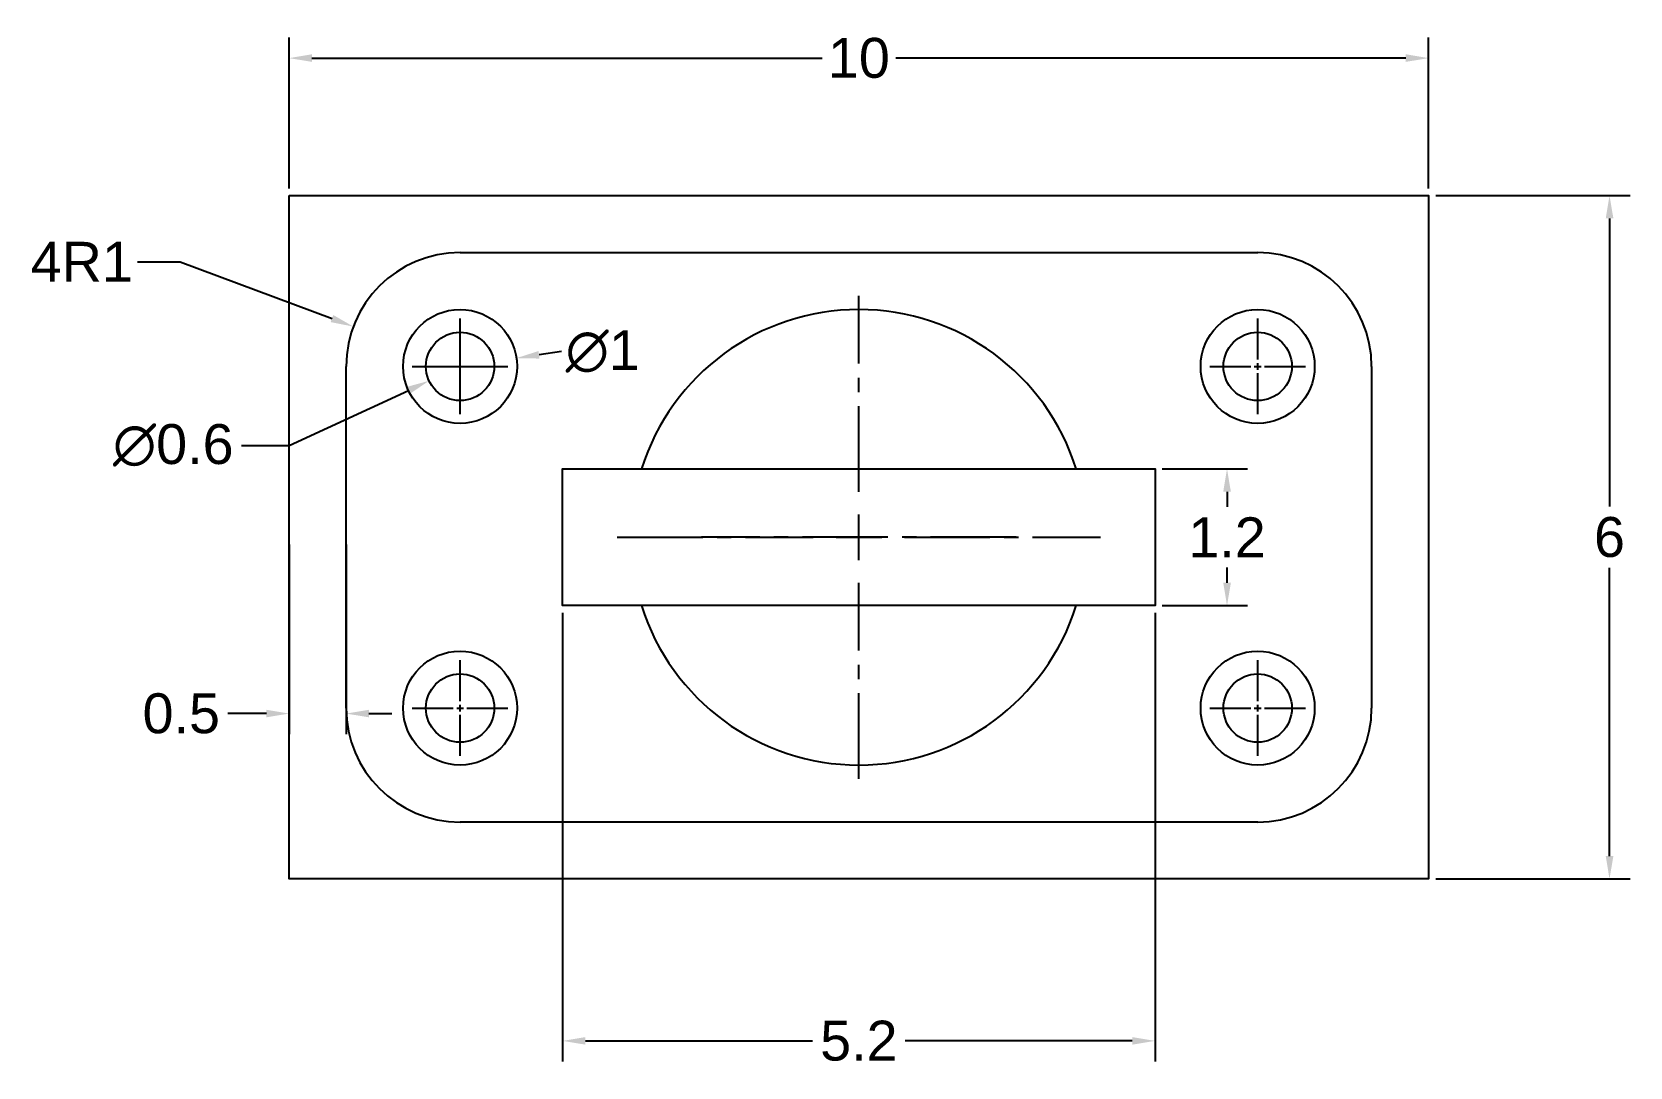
# Model space of a CAD drawing. Header units: inches. Extents: x 40.9 to 55, y 5.1 to 14.2.
import ezdxf

# ---------------------------------------------------------------- set-up
doc = ezdxf.new("R2010")
doc.units = ezdxf.units.IN
doc.header["$MEASUREMENT"] = 0
doc.linetypes.add('CENTER2', pattern=[1.125, 0.75, -0.125, 0.125, -0.125])
doc.styles.get("Standard").update_dxf_attribs({"font": 'arial.ttf'})
doc.dimstyles.get("Standard").update_dxf_attribs({"dimtxt": 0.35, "dimasz": 0.2, "dimexe": 0.18, "dimexo": 0.0625, "dimgap": 0.09, "dimtad": 0, "dimtih": 1, "dimtoh": 1, "dimdec": 4, "dimdsep": 46, "dimtxsty": 'Standard', "dimcen": 0.09, "dimadec": 0, "dimazin": 0, "dimtfac": 1, "dimtdec": 4, "dimtofl": 0, "dimtmove": 0, "dimatfit": 3, "dimfxl": 1, "dimtolj": 1, "dimtzin": 0, "dimarcsym": 0})

# ---------------------------------------------------------------- blocks, each defined once
blk = doc.blocks.new('*U1')
at = {"color": 0, "linetype": 'CENTER2', "transparency": 16777216}
for p, q in [((0, 0.06), (0, 0.42)), ((-0.42, 0), (-0.06, 0)), ((0.06, 0), (0.42, 0)), ((0, -0.42), (0, -0.06))]:
    blk.add_line(p, q, dxfattribs=at)
at = {"color": 0, "linetype": 'Continuous', "transparency": 16777216}
for p, q in [((-0.03, 0), (0.03, 0)), ((0, -0.03), (0, 0.03))]:
    blk.add_line(p, q, dxfattribs=at)
blk = doc.blocks.new('*U2')
at = {"color": 0, "linetype": 'CENTER2', "transparency": 16777216}
for p, q in [((0, 0.06), (0, 0.42)), ((-0.42, 0), (-0.06, 0)), ((0.06, 0), (0.42, 0)), ((0, -0.42), (0, -0.06))]:
    blk.add_line(p, q, dxfattribs=at)
at = {"color": 0, "linetype": 'Continuous', "transparency": 16777216}
for p, q in [((-0.03, 0), (0.03, 0)), ((0, -0.03), (0, 0.03))]:
    blk.add_line(p, q, dxfattribs=at)
blk = doc.blocks.new('*U3')
at = {"color": 0, "linetype": 'CENTER2', "transparency": 16777216}
for p, q in [((0, 0.06), (0, 0.42)), ((-0.42, 0), (-0.06, 0)), ((0.06, 0), (0.42, 0)), ((0, -0.42), (0, -0.06))]:
    blk.add_line(p, q, dxfattribs=at)
at = {"color": 0, "linetype": 'Continuous', "transparency": 16777216}
for p, q in [((-0.03, 0), (0.03, 0)), ((0, -0.03), (0, 0.03))]:
    blk.add_line(p, q, dxfattribs=at)
blk = doc.blocks.new('*U4')
at = {"color": 0, "linetype": 'CENTER2', "transparency": 16777216}
for p, q in [((0, 0.06), (0, 0.42)), ((-0.42, 0), (-0.06, 0)), ((0.06, 0), (0.42, 0)), ((0, -0.42), (0, -0.06))]:
    blk.add_line(p, q, dxfattribs=at)
at = {"color": 0, "linetype": 'Continuous', "transparency": 16777216}
for p, q in [((-0.03, 0), (0.03, 0)), ((0, -0.03), (0, 0.03))]:
    blk.add_line(p, q, dxfattribs=at)
blk = doc.blocks.new('*U5')
at = {"color": 0, "linetype": 'CENTER2', "transparency": 16777216}
for p, q in [((0, 0.4), (0, 2.12)), ((-2.12, 0), (-0.4, 0)), ((0.4, 0), (2.12, 0)), ((0, -2.12), (0, -0.4))]:
    blk.add_line(p, q, dxfattribs=at)
at = {"color": 0, "linetype": 'Continuous', "transparency": 16777216}
for p, q in [((0, -0.2), (0, 0.2)), ((-0.2, 0), (0.2, 0))]:
    blk.add_line(p, q, dxfattribs=at)
blk = doc.blocks.new('*D6')
at = {"color": 0, "lineweight": -2, "transparency": 16777216}
for p, q in [((53.247, 12.765), (54.952, 12.765)), ((54.772, 12.565), (54.772, 10.034)), ((54.772, 6.965), (54.772, 9.496)), ((53.247, 6.765), (54.952, 6.765))]:
    blk.add_line(p, q, dxfattribs=at)
at = {"color": 0, "transparency": 16777216}
for points in [[(54.739, 12.565), (54.806, 12.565), (54.772, 12.765)], [(54.739, 6.965), (54.806, 6.965), (54.772, 6.765)]]:
    blk.add_solid(points, dxfattribs=at)
at = {"layer": 'Defpoints', "color": 0, "transparency": 16777216}
for p in [(53.184, 12.765), (53.184, 6.765), (54.772, 6.765)]:
    blk.add_point(p, dxfattribs=at)
at = {"color": 0, "transparency": 16777216, "insert": (54.772, 9.765), "char_height": 0.35, "attachment_point": 5}
blk.add_mtext('\\A1;6', dxfattribs=at)
blk = doc.blocks.new('*D7')
at = {"color": 0, "lineweight": -2, "transparency": 16777216}
for p, q in [((43.184, 12.827), (43.184, 14.152)), ((53.184, 12.827), (53.184, 14.152)), ((43.384, 13.972), (47.861, 13.972)), ((52.984, 13.972), (48.508, 13.972))]:
    blk.add_line(p, q, dxfattribs=at)
at = {"color": 0, "transparency": 16777216}
for points in [[(43.384, 14.006), (43.384, 13.939), (43.184, 13.972)], [(52.984, 14.006), (52.984, 13.939), (53.184, 13.972)]]:
    blk.add_solid(points, dxfattribs=at)
at = {"layer": 'Defpoints', "color": 0, "transparency": 16777216}
for p in [(53.184, 13.972), (43.184, 12.765), (53.184, 12.765)]:
    blk.add_point(p, dxfattribs=at)
at = {"color": 0, "transparency": 16777216, "insert": (48.184, 13.972), "char_height": 0.35, "attachment_point": 5}
blk.add_mtext('\\A1;10', dxfattribs=at)
blk = doc.blocks.new('*D8')
at = {"color": 0, "lineweight": -2, "transparency": 16777216}
for p, q in [((45.584, 9.102), (45.584, 5.163)), ((50.784, 9.102), (50.784, 5.163)), ((45.784, 5.343), (47.777, 5.343)), ((50.584, 5.343), (48.591, 5.343))]:
    blk.add_line(p, q, dxfattribs=at)
at = {"color": 0, "transparency": 16777216}
for points in [[(45.784, 5.376), (45.784, 5.31), (45.584, 5.343)], [(50.584, 5.376), (50.584, 5.31), (50.784, 5.343)]]:
    blk.add_solid(points, dxfattribs=at)
at = {"layer": 'Defpoints', "color": 0, "transparency": 16777216}
for p in [(45.584, 9.165), (50.784, 9.165), (50.784, 5.343)]:
    blk.add_point(p, dxfattribs=at)
at = {"color": 0, "transparency": 16777216, "insert": (48.184, 5.343), "char_height": 0.35, "attachment_point": 5}
blk.add_mtext('\\A1;5.2', dxfattribs=at)
blk = doc.blocks.new('*D9')
at = {"color": 0, "lineweight": -2, "transparency": 16777216}
for p, q in [((50.847, 10.365), (51.595, 10.365)), ((51.415, 10.165), (51.415, 10.031)), ((51.415, 9.365), (51.415, 9.499)), ((50.847, 9.165), (51.595, 9.165))]:
    blk.add_line(p, q, dxfattribs=at)
at = {"color": 0, "transparency": 16777216}
for points in [[(51.382, 10.165), (51.449, 10.165), (51.415, 10.365)], [(51.382, 9.365), (51.449, 9.365), (51.415, 9.165)]]:
    blk.add_solid(points, dxfattribs=at)
at = {"layer": 'Defpoints', "color": 0, "transparency": 16777216}
for p in [(50.784, 10.365), (50.784, 9.165), (51.415, 9.165)]:
    blk.add_point(p, dxfattribs=at)
at = {"color": 0, "transparency": 16777216, "insert": (51.415, 9.765), "char_height": 0.35, "attachment_point": 5}
blk.add_mtext('\\A1;1.2', dxfattribs=at)
blk = doc.blocks.new('*D10')
at = {"color": 0, "lineweight": -2, "transparency": 16777216}
for p, q in [((43.184, 9.702), (43.184, 8.037)), ((43.684, 9.702), (43.684, 8.037)), ((42.984, 8.217), (42.647, 8.217)), ((43.884, 8.217), (44.084, 8.217))]:
    blk.add_line(p, q, dxfattribs=at)
at = {"color": 0, "transparency": 16777216}
for points in [[(42.984, 8.25), (42.984, 8.184), (43.184, 8.217)], [(43.884, 8.25), (43.884, 8.184), (43.684, 8.217)]]:
    blk.add_solid(points, dxfattribs=at)
at = {"layer": 'Defpoints', "color": 0, "transparency": 16777216}
for p in [(43.184, 9.765), (43.684, 9.765), (43.184, 8.217)]:
    blk.add_point(p, dxfattribs=at)
at = {"color": 0, "transparency": 16777216, "insert": (42.237, 8.217), "char_height": 0.35, "attachment_point": 5}
blk.add_mtext('\\A1;0.5', dxfattribs=at)
blk = doc.blocks.new('*U11')
at = {"color": 0, "linetype": 'CENTER2', "transparency": 16777216}
blk.add_line((1.38, 0), (-1.38, 0), dxfattribs=at)
blk = doc.blocks.new('*U12')
at = {"color": 0, "linetype": 'CENTER2', "transparency": 16777216}
for p, q in [((0, 0.4), (0, 2.12)), ((-2.12, 0), (-0.4, 0)), ((0.4, 0), (2.12, 0)), ((0, -2.12), (0, -0.4))]:
    blk.add_line(p, q, dxfattribs=at)
at = {"color": 0, "linetype": 'Continuous', "transparency": 16777216}
for p, q in [((0, -0.2), (0, 0.2)), ((-0.2, 0), (0.2, 0))]:
    blk.add_line(p, q, dxfattribs=at)
blk = doc.blocks.new('*U13')
at = {"color": 0, "linetype": 'CENTER2', "transparency": 16777216}
for p, q in [((0, 0.4), (0, 2.12)), ((-2.12, 0), (-0.4, 0)), ((0.4, 0), (2.12, 0)), ((0, -2.12), (0, -0.4))]:
    blk.add_line(p, q, dxfattribs=at)
at = {"color": 0, "linetype": 'Continuous', "transparency": 16777216}
for p, q in [((0, -0.2), (0, 0.2)), ((-0.2, 0), (0.2, 0))]:
    blk.add_line(p, q, dxfattribs=at)
blk = doc.blocks.new('*D15')
at = {"color": 0, "lineweight": -2, "transparency": 16777216}
for p, q in [((41.854, 12.184), (42.226, 12.184)), ((42.226, 12.184), (43.56, 11.685)), ((44.594, 11.265), (44.774, 11.265)), ((44.684, 11.175), (44.684, 11.355))]:
    blk.add_line(p, q, dxfattribs=at)
at = {"color": 0, "transparency": 16777216}
blk.add_solid([(43.572, 11.716), (43.548, 11.654), (43.747, 11.615)], dxfattribs=at)
at = {"layer": 'Defpoints', "color": 0, "transparency": 16777216}
for p in [(43.747, 11.615), (44.684, 11.265)]:
    blk.add_point(p, dxfattribs=at)
at = {"color": 0, "transparency": 16777216, "insert": (41.364, 12.184), "char_height": 0.35, "attachment_point": 5}
blk.add_mtext('\\A1;4R1', dxfattribs=at)
blk = doc.blocks.new('*D18')
at = {"color": 0, "lineweight": -2, "transparency": 16777216}
for p, q in [((45.574, 11.396), (45.377, 11.367)), ((44.594, 11.265), (44.774, 11.265)), ((44.684, 11.175), (44.684, 11.355))]:
    blk.add_line(p, q, dxfattribs=at)
at = {"color": 0, "transparency": 16777216}
blk.add_solid([(45.372, 11.4), (45.381, 11.334), (45.179, 11.338)], dxfattribs=at)
at = {"layer": 'Defpoints', "color": 0, "transparency": 16777216}
for p in [(45.179, 11.338), (44.189, 11.192)]:
    blk.add_point(p, dxfattribs=at)
at = {"color": 0, "transparency": 16777216, "insert": (45.936, 11.396), "char_height": 0.35, "attachment_point": 5}
blk.add_mtext('\\A1;∅1', dxfattribs=at)
blk = doc.blocks.new('*D19')
at = {"color": 0, "lineweight": -2, "transparency": 16777216}
for p, q in [((44.594, 11.265), (44.774, 11.265)), ((44.684, 11.175), (44.684, 11.355)), ((43.184, 10.572), (44.23, 11.055)), ((42.766, 10.572), (43.184, 10.572))]:
    blk.add_line(p, q, dxfattribs=at)
at = {"color": 0, "transparency": 16777216}
blk.add_solid([(44.216, 11.085), (44.244, 11.025), (44.412, 11.139)], dxfattribs=at)
at = {"layer": 'Defpoints', "color": 0, "transparency": 16777216}
for p in [(44.956, 11.391), (44.412, 11.139)]:
    blk.add_point(p, dxfattribs=at)
at = {"color": 0, "transparency": 16777216, "insert": (42.167, 10.572), "char_height": 0.35, "attachment_point": 5}
blk.add_mtext('\\A1;∅0.6', dxfattribs=at)

msp = doc.modelspace()

# ---------------------------------------------------------------- linework, layer by layer
msp.add_line((45.58412, 9.76487), (45.58412, 10.36487))
msp.add_lwpolyline([(43.18412, 12.76487), (53.18412, 12.76487), (53.18412, 6.76487), (43.18412, 6.76487)], close=True)
for points in [[(44.68412, 12.26487), (51.68412, 12.26487)], [(43.68412, 8.26487), (43.68412, 11.26487)], [(52.68412, 11.26487), (52.68412, 8.26487)], [(50.78412, 9.76487), (50.78412, 9.16487), (45.58412, 9.16487), (45.58412, 10.36487), (50.78412, 10.36487), (50.78412, 9.76487)], [(51.68412, 7.26487), (44.68412, 7.26487)]]:
    msp.add_lwpolyline(points)
for centre, radius in [((44.68412, 11.26487), 0.5), ((51.68412, 11.26487), 0.5), ((44.68412, 11.26487), 0.3), ((51.68412, 11.26487), 0.3), ((44.68412, 8.26487), 0.5), ((51.68412, 8.26487), 0.5), ((44.68412, 8.26487), 0.3), ((51.68412, 8.26487), 0.3)]:
    msp.add_circle(centre, radius)
for centre, radius, start, end in [((44.68412, 11.26487), 1, 90, 180), ((51.68412, 11.26487), 1, 0, 90), ((48.18412, 9.76487), 2, 17.457603, 162.542397), ((48.18412, 9.76487), 2, 197.457603, 342.542397), ((44.68412, 8.26487), 1, 180, 270), ((51.68412, 8.26487), 1, 270, 0)]:
    msp.add_arc(centre, radius, start, end)

# ---------------------------------------------------------------- block references
at = {"linetype": 'CENTER2'}
for name, p in [('*U5', (48.18412, 9.76487)), ('*U12', (48.18412, 9.76487)), ('*U13', (48.18412, 9.76487)), ('*U1', (44.68412, 11.26487)), ('*U3', (51.68412, 11.26487)), ('*U11', (48.18412, 9.76487)), ('*U2', (44.68412, 8.26487)), ('*U4', (51.68412, 8.26487))]:
    msp.add_blockref(name, p, dxfattribs=at)

# ---------------------------------------------------------------- dimensions: what is measured, and where the dimension line sits
dim = msp.add_linear_dim(base=(53.18412, 13.9722), p1=(43.18412, 12.76487), p2=(53.18412, 12.76487), dimstyle='Standard')
dim.commit()
dim.dimension.update_dxf_attribs({"geometry": '*D7', "text_midpoint": (48.18412, 13.9722)})
for base, p1, p2, picture, middle in [((54.77222, 6.76487), (53.18412, 12.76487), (53.18412, 6.76487), '*D6', (54.77222, 9.76487)), ((51.41546, 9.16487), (50.78412, 10.36487), (50.78412, 9.16487), '*D9', (51.41546, 9.76487))]:
    dim = msp.add_linear_dim(base=base, p1=p1, p2=p2, angle=90, dimstyle='Standard')
    dim.commit()
    dim.dimension.update_dxf_attribs({"geometry": picture, "text_midpoint": middle})
dim = msp.add_radius_dim(center=(44.68412, 11.26487), mpoint=(43.74749, 11.61518), text='4<>', dimstyle='Standard')
dim.commit()
dim.dimension.update_dxf_attribs({"geometry": '*D15', "text_midpoint": (41.36382, 12.18423), "dimtype": 164})
dim = msp.add_diameter_dim_2p(p1=(44.18949, 11.19177), p2=(45.17875, 11.33797), dimstyle='Standard')
dim.commit()
dim.dimension.update_dxf_attribs({"geometry": '*D18', "text_midpoint": (45.93579, 11.39645)})
dim = msp.add_diameter_dim_2p(p1=(44.95646, 11.39071), p2=(44.41179, 11.13904), dimstyle='Standard')
dim.commit()
dim.dimension.update_dxf_attribs({"geometry": '*D19', "text_midpoint": (42.16714, 10.57178), "dimtype": 163})
for base, p1, p2, picture, middle in [((43.18412, 8.21695), (43.68412, 9.76487), (43.18412, 9.76487), '*D10', (42.2371, 8.21695)), ((50.78412, 5.34293), (45.58412, 9.16487), (50.78412, 9.16487), '*D8', (48.18412, 5.34293))]:
    dim = msp.add_linear_dim(base=base, p1=p1, p2=p2, dimstyle='Standard')
    dim.commit()
    dim.dimension.update_dxf_attribs({"geometry": picture, "text_midpoint": middle, "dimtype": 160})

doc.saveas('drawing.dxf')
